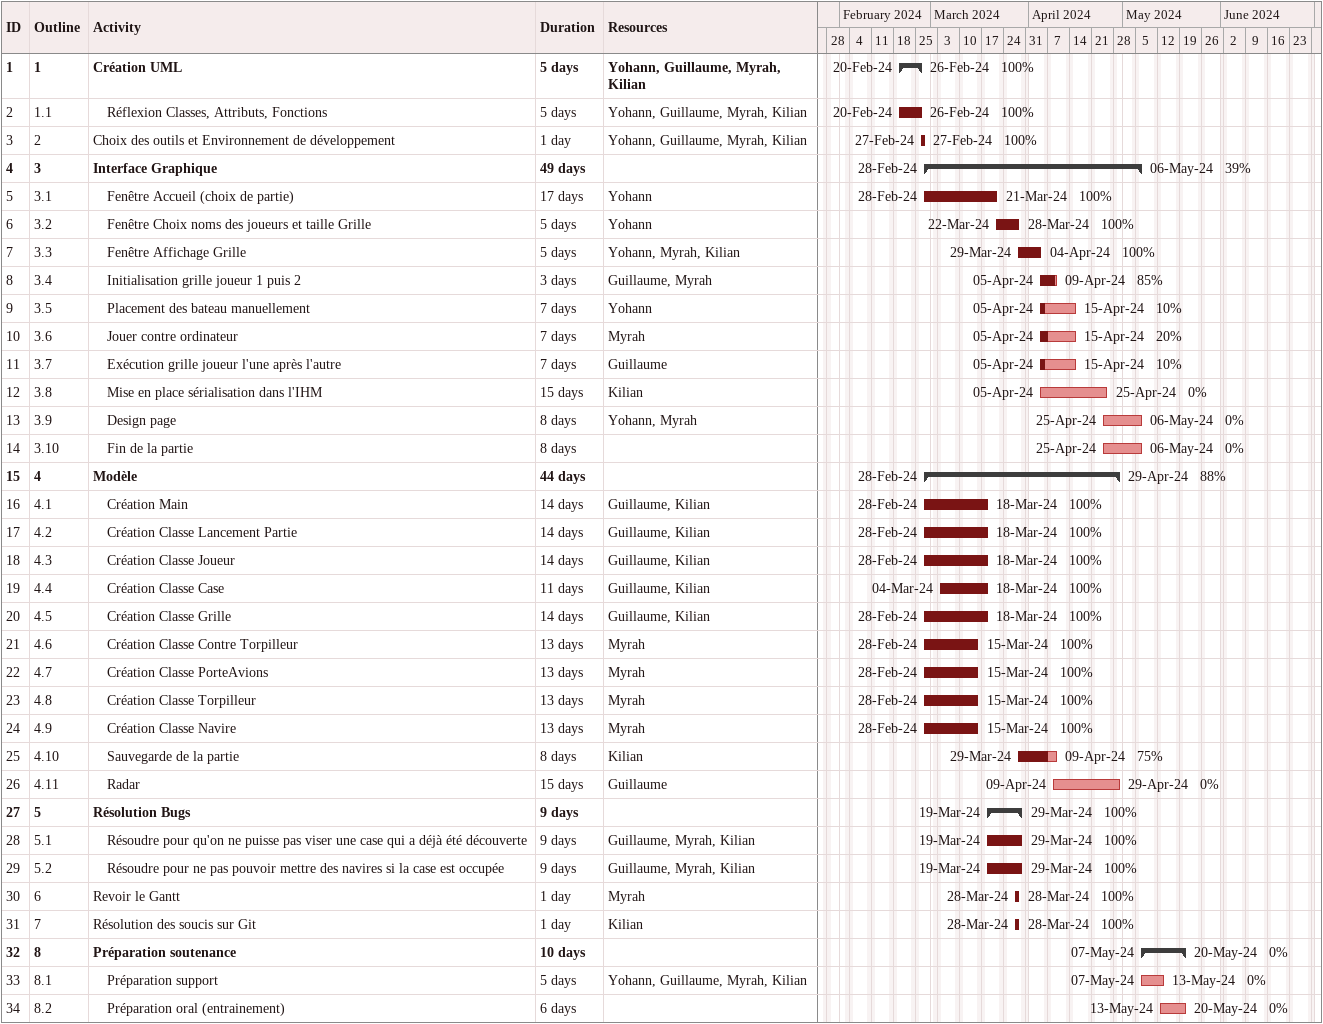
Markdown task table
| ID | WBS | Task | Duration | Start | Finish | Resources | % complete |
|---|---|---|---|---|---|---|---|
| 1 | 1 | **Création UML** | 5d | 2024-02-20 | 2024-02-26 | Yohann, Guillaume, Myrah, Kilian | 100 |
| 2 | 1.1 | Réflexion Classes, Attributs, Fonctions | 5d | 2024-02-20 | 2024-02-26 | Yohann, Guillaume, Myrah, Kilian | 100 |
| 3 | 2 | Choix des outils et Environnement de développement | 1d | 2024-02-27 | 2024-02-27 | Yohann, Guillaume, Myrah, Kilian | 100 |
| 4 | 3 | **Interface Graphique** | 49d | 2024-02-28 | 2024-05-06 |  | 39 |
| 5 | 3.1 | Fenêtre Accueil (choix de partie) | 17d | 2024-02-28 | 2024-03-21 | Yohann | 100 |
| 6 | 3.2 | Fenêtre Choix noms des joueurs et taille Grille | 5d | 2024-03-22 | 2024-03-28 | Yohann | 100 |
| 7 | 3.3 | Fenêtre Affichage Grille | 5d | 2024-03-29 | 2024-04-04 | Yohann, Myrah, Kilian | 100 |
| 8 | 3.4 | Initialisation grille joueur 1 puis 2 | 3d | 2024-04-05 | 2024-04-09 | Guillaume, Myrah | 85 |
| 9 | 3.5 | Placement des bateau manuellement | 7d | 2024-04-05 | 2024-04-15 | Yohann | 10 |
| 10 | 3.6 | Jouer contre ordinateur | 7d | 2024-04-05 | 2024-04-15 | Myrah | 20 |
| 11 | 3.7 | Exécution grille joueur l'une après l'autre | 7d | 2024-04-05 | 2024-04-15 | Guillaume | 10 |
| 12 | 3.8 | Mise en place sérialisation dans l'IHM | 15d | 2024-04-05 | 2024-04-25 | Kilian | 0 |
| 13 | 3.9 | Design page | 8d | 2024-04-25 | 2024-05-06 | Yohann, Myrah | 0 |
| 14 | 3.10 | Fin de la partie | 8d | 2024-04-25 | 2024-05-06 |  | 0 |
| 15 | 4 | **Modèle** | 44d | 2024-02-28 | 2024-04-29 |  | 88 |
| 16 | 4.1 | Création Main | 14d | 2024-02-28 | 2024-03-18 | Guillaume, Kilian | 100 |
| 17 | 4.2 | Création Classe Lancement Partie | 14d | 2024-02-28 | 2024-03-18 | Guillaume, Kilian | 100 |
| 18 | 4.3 | Création Classe Joueur | 14d | 2024-02-28 | 2024-03-18 | Guillaume, Kilian | 100 |
| 19 | 4.4 | Création Classe Case | 11d | 2024-03-04 | 2024-03-18 | Guillaume, Kilian | 100 |
| 20 | 4.5 | Création Classe Grille | 14d | 2024-02-28 | 2024-03-18 | Guillaume, Kilian | 100 |
| 21 | 4.6 | Création Classe Contre Torpilleur | 13d | 2024-02-28 | 2024-03-15 | Myrah | 100 |
| 22 | 4.7 | Création Classe PorteAvions | 13d | 2024-02-28 | 2024-03-15 | Myrah | 100 |
| 23 | 4.8 | Création Classe Torpilleur | 13d | 2024-02-28 | 2024-03-15 | Myrah | 100 |
| 24 | 4.9 | Création Classe Navire | 13d | 2024-02-28 | 2024-03-15 | Myrah | 100 |
| 25 | 4.10 | Sauvegarde de la partie | 8d | 2024-03-29 | 2024-04-09 | Kilian | 75 |
| 26 | 4.11 | Radar | 15d | 2024-04-09 | 2024-04-29 | Guillaume | 0 |
| 27 | 5 | **Résolution Bugs** | 9d | 2024-03-19 | 2024-03-29 |  | 100 |
| 28 | 5.1 | Résoudre pour qu'on ne puisse pas viser une case qui a déjà été découverte | 9d | 2024-03-19 | 2024-03-29 | Guillaume, Myrah, Kilian | 100 |
| 29 | 5.2 | Résoudre pour ne pas pouvoir mettre des navires si la case est occupée | 9d | 2024-03-19 | 2024-03-29 | Guillaume, Myrah, Kilian | 100 |
| 30 | 6 | Revoir le Gantt | 1d | 2024-03-28 | 2024-03-28 | Myrah | 100 |
| 31 | 7 | Résolution des soucis sur Git | 1d | 2024-03-28 | 2024-03-28 | Kilian | 100 |
| 32 | 8 | **Préparation soutenance** | 10d | 2024-05-07 | 2024-05-20 |  | 0 |
| 33 | 8.1 | Préparation support | 5d | 2024-05-07 | 2024-05-13 | Yohann, Guillaume, Myrah, Kilian | 0 |
| 34 | 8.2 | Préparation oral (entrainement) | 6d | 2024-05-13 | 2024-05-20 |  | 0 |
